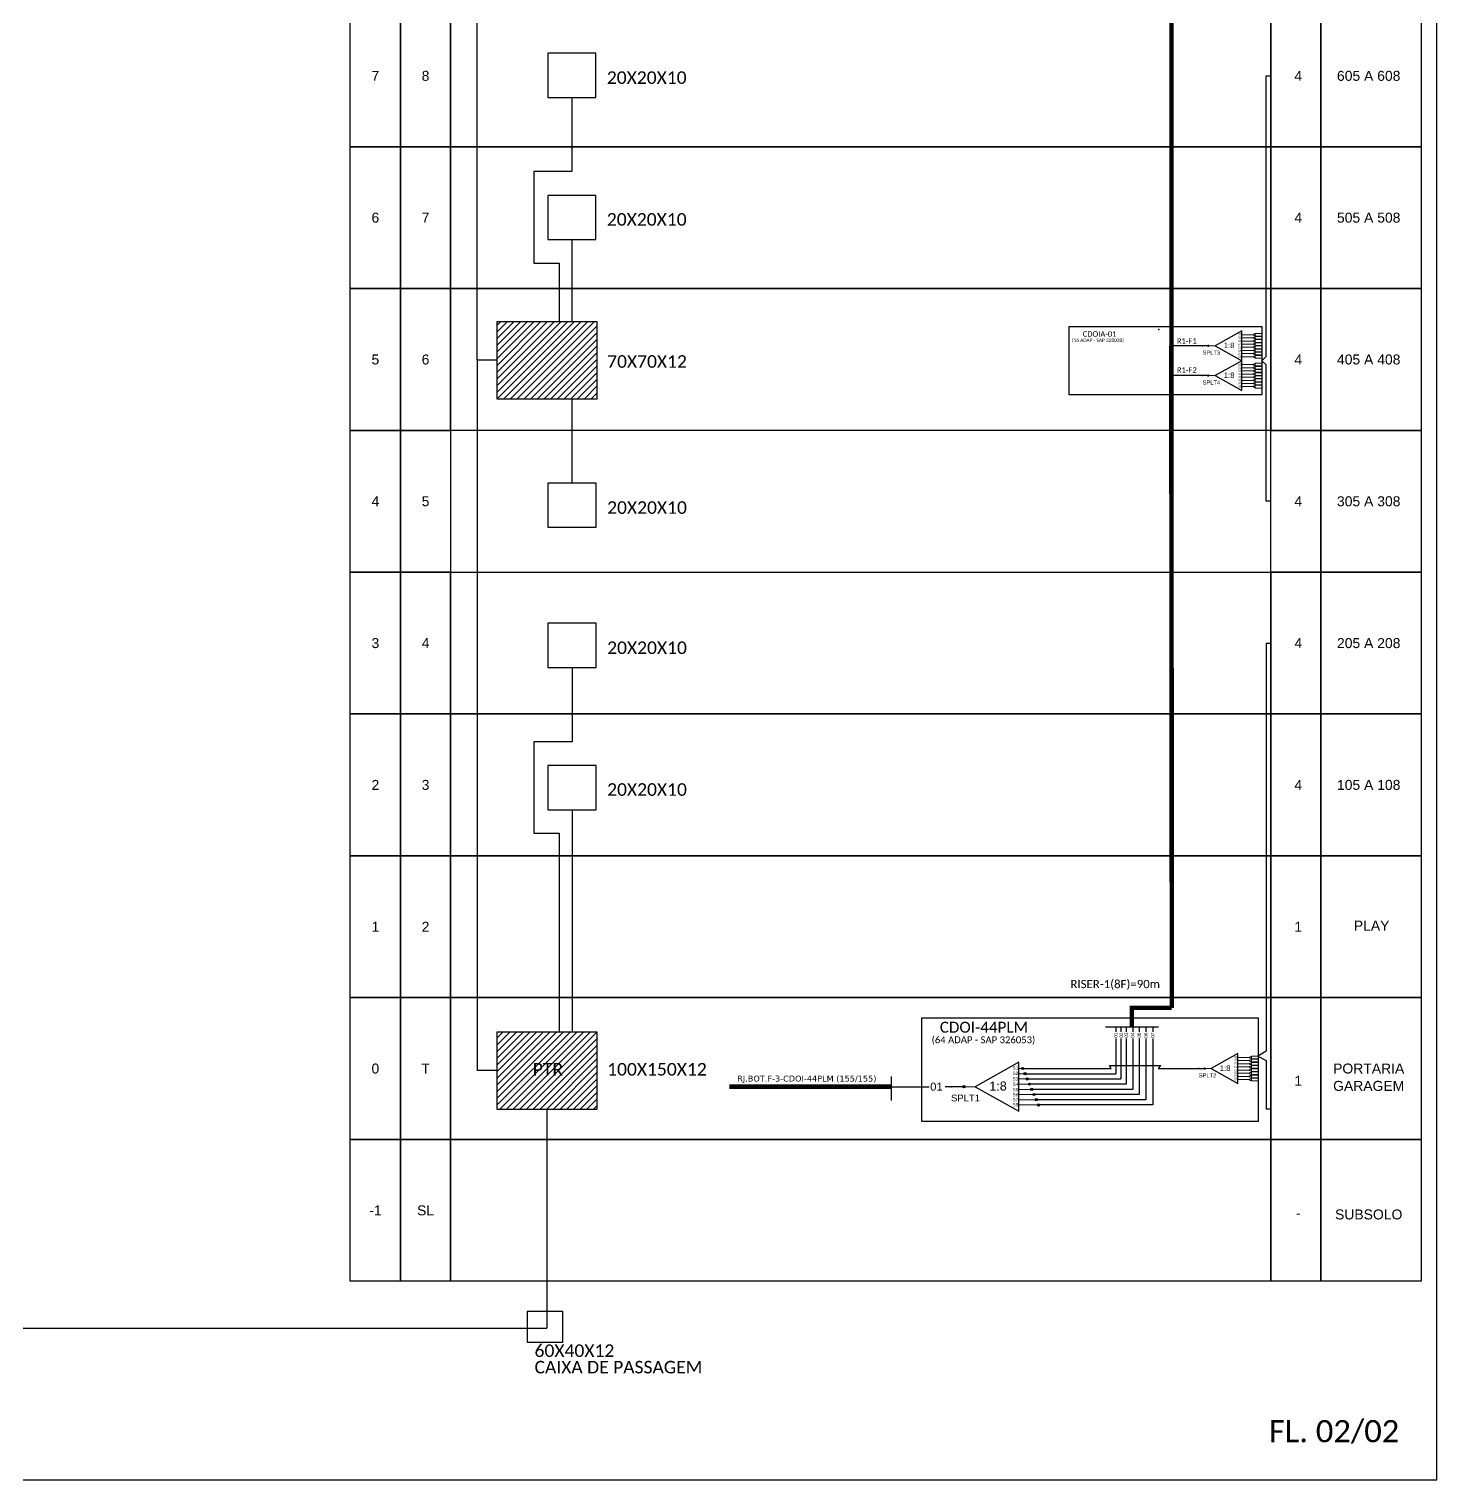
# Model space of a CAD drawing. Header units: inches. Extents: x 1895 to 3364, y -32 to 807.
# Drawn here: x 3067.3 to 3364.3, y -31.9 to 274.2 of the extents above; entities that cross this region are included whole.
import ezdxf
from ezdxf.enums import TextEntityAlignment as Align

# ---------------------------------------------------------------- set-up
doc = ezdxf.new("R2010")
doc.units = ezdxf.units.IN
doc.header["$MEASUREMENT"] = 0
doc.layers.add('CD a instalar', color=1, linetype='Continuous')
doc.styles.add('ARIAL', font='arial.ttf')
doc.styles.add('WMF-Calibri0', font='calibri.ttf')

# ---------------------------------------------------------------- blocks, each defined once
blk = doc.blocks.new('SPLT_1-8_DIV_DIR')
h = blk.add_hatch(color=3)
h.dxf.hatch_style = 1
edge = h.paths.add_edge_path()
edge.add_arc((12.77, 4.04), 0.242, 0, 360)
h = blk.add_hatch(color=3)
h.dxf.hatch_style = 1
edge = h.paths.add_edge_path()
edge.add_arc((13.27, 2.88), 0.242, 0, 360)
h = blk.add_hatch(color=3)
h.dxf.hatch_style = 1
edge = h.paths.add_edge_path()
edge.add_arc((13.77, 1.73), 0.242, 0, 360)
h = blk.add_hatch(color=3)
h.dxf.hatch_style = 1
edge = h.paths.add_edge_path()
edge.add_arc((14.27, 0.58), 0.242, 0, 360)
h = blk.add_hatch(color=3)
h.dxf.hatch_style = 1
edge = h.paths.add_edge_path()
edge.add_arc((14.77, -0.58), 0.242, 0, 360)
h = blk.add_hatch(color=3)
h.dxf.hatch_style = 1
edge = h.paths.add_edge_path()
edge.add_arc((15.27, -1.73), 0.242, 0, 360)
h = blk.add_hatch(color=3)
h.dxf.hatch_style = 1
edge = h.paths.add_edge_path()
edge.add_arc((15.77, -2.88), 0.242, 0, 360)
h = blk.add_hatch(color=3)
h.dxf.hatch_style = 1
edge = h.paths.add_edge_path()
edge.add_arc((16.27, -4.04), 0.242, 0, 360)
at = {"color": 1}
blk.add_lwpolyline([(11.89, 5.45), (2.22, 0), (11.89, -5.45), (11.89, 5.45)], dxfattribs=at)
at = {"color": 7, "lineweight": 0}
for points in [[(12.77, 4.04), (11.89, 4.04)], [(11.89, 2.88), (13.27, 2.88)], [(11.89, 1.73), (13.77, 1.73)], [(11.89, 0.58), (14.27, 0.58)], [(11.89, -0.58), (14.77, -0.58)], [(11.89, -1.73), (15.27, -1.73)], [(11.89, -2.88), (15.77, -2.88)], [(11.89, -4.04), (16.27, -4.04)]]:
    blk.add_lwpolyline(points, dxfattribs=at)
at = {"color": 1, "lineweight": 0}
blk.add_lwpolyline([(2.22, 0), (0, 0)], dxfattribs=at)
at = {"color": 3}
for centre in [(12.77, 4.04), (13.27, 2.88), (13.77, 1.73), (14.27, 0.58), (14.77, -0.58), (15.27, -1.73), (15.77, -2.88), (16.27, -4.04)]:
    blk.add_circle(centre, 0.242, dxfattribs=at)
at = {"color": 1, "style": 'ARIAL'}
for s, height, p in [('S1', 0.75, (10.52, 3.77)), ('S2', 0.75, (10.52, 2.58)), ('1:8', 2, (5.35, -0.85)), ('S3', 0.75, (10.52, 1.37)), ('S4', 0.75, (10.52, 0.19)), ('S5', 0.75, (10.52, -1.02)), ('S6', 0.75, (10.52, -2.14)), ('S7', 0.75, (10.52, -3.24)), ('S8', 0.75, (10.52, -4.36))]:
    blk.add_text(s, height=height, dxfattribs=at).set_placement(p)
blk = doc.blocks.new('SPLITTER_')
blk.add_point((0, 0))
at = {"style": 'ARIAL', "flags": 4}
blk.add_attdef('SPLT', (0, -3.26), '', height=1.5, dxfattribs=at)
blk = doc.blocks.new('SPLT_1-8_SC-APC')
at = {"color": 1}
blk.add_lwpolyline([(-7.37, -2.1), (-17.04, -7.55), (-7.37, -13), (-7.37, -2.1)], dxfattribs=at)
at = {"color": 3, "lineweight": 0}
for points in [[(-2.99, -3.51), (-7.37, -3.51)], [(-7.37, -4.66), (-2.99, -4.66)], [(-2.41, -3.02), (-2.41, -4)], [(-2.41, -3.02), (0, -3.02)], [(-2.41, -4), (0, -4)], [(-2.41, -4.17), (-2.41, -5.16)], [(-2.41, -4.17), (0, -4.17)], [(-2.41, -5.16), (0, -5.16)], [(-7.37, -5.82), (-2.99, -5.82)], [(-7.37, -6.97), (-2.99, -6.97)], [(-7.37, -8.12), (-2.99, -8.12)], [(-7.37, -9.28), (-2.99, -9.28)], [(-7.37, -10.43), (-2.99, -10.43)], [(-2.41, -5.32), (-2.41, -6.31)], [(-2.41, -5.32), (0, -5.32)], [(-2.41, -6.31), (0, -6.31)], [(-2.41, -6.48), (-2.41, -7.46)], [(-2.41, -6.48), (0, -6.48)], [(-2.41, -7.46), (0, -7.46)], [(-2.41, -7.63), (-2.41, -8.62)], [(-2.41, -7.63), (0, -7.63)], [(-2.41, -8.62), (0, -8.62)], [(-2.41, -8.78), (-2.41, -9.77)], [(-2.41, -8.78), (0, -8.78)], [(-2.41, -9.77), (0, -9.77)], [(-2.41, -9.94), (-2.41, -10.92)], [(-2.41, -9.94), (0, -9.94)], [(-7.37, -11.58), (-2.99, -11.58)], [(-2.41, -10.92), (0, -10.92)], [(-2.41, -11.09), (-2.41, -12.08)], [(-2.41, -11.09), (0, -11.09)], [(-2.41, -12.08), (0, -12.08)]]:
    blk.add_lwpolyline(points, dxfattribs=at)
for points in [[(-2.99, -3.22), (-2.41, -3.22), (-2.41, -3.8), (-2.99, -3.8)], [(-2.99, -4.38), (-2.41, -4.38), (-2.41, -4.95), (-2.99, -4.95)], [(-2.99, -5.53), (-2.41, -5.53), (-2.41, -6.1), (-2.99, -6.1)], [(-2.99, -6.68), (-2.41, -6.68), (-2.41, -7.26), (-2.99, -7.26)], [(-2.99, -7.84), (-2.41, -7.84), (-2.41, -8.41), (-2.99, -8.41)], [(-2.99, -8.99), (-2.41, -8.99), (-2.41, -9.56), (-2.99, -9.56)], [(-2.99, -10.14), (-2.41, -10.14), (-2.41, -10.72), (-2.99, -10.72)], [(-2.99, -11.3), (-2.41, -11.3), (-2.41, -11.87), (-2.99, -11.87)]]:
    blk.add_lwpolyline(points, close=True, dxfattribs=at)
at = {"color": 1, "lineweight": 0}
blk.add_lwpolyline([(-17.04, -7.55), (-19.26, -7.55)], dxfattribs=at)
at = {"color": 1, "style": 'ARIAL'}
for s, height, p in [('S1', 0.75, (-8.74, -3.78)), ('S2', 0.75, (-8.74, -4.97)), ('1:8', 2, (-13.91, -8.4)), ('S3', 0.75, (-8.74, -6.18)), ('S4', 0.75, (-8.74, -7.36)), ('S5', 0.75, (-8.74, -8.57)), ('S6', 0.75, (-8.74, -9.69)), ('S7', 0.75, (-8.74, -10.78)), ('S8', 0.75, (-8.74, -11.9))]:
    blk.add_text(s, height=height, dxfattribs=at).set_placement(p)
blk = doc.blocks.new('A$C415C251F')
at = {"color": 3}
blk.add_point((0, 0), dxfattribs=at)
blk = doc.blocks.new('LEG_CDOIA8_C-SPLT_DIR')
at = {"color": 3}
blk.add_blockref('A$C415C251F', (0, 0), dxfattribs=at)
at = {"color": 1, "style": 'WMF-Calibri0', "flags": 4}
blk.add_attdef('CDO', (-26.84, -2.61), '', height=2, dxfattribs=at)
blk.add_attdef('MODELO', text='', height=1.5, dxfattribs=at).set_placement((-22.23, -4.54), align=Align.CENTER)
at = {"style": 'ARIAL', "flags": 4}
blk.add_attdef('SPLITAGEM', text='', height=1.5, dxfattribs=at).set_placement((-18.36, -12.59), align=Align.CENTER)

msp = doc.modelspace()

# ---------------------------------------------------------------- hatches: boundary and pattern name
h = msp.add_hatch()
h.set_pattern_fill('ANSI31', color=1, scale=8, style=0)
h.set_pattern_definition([(45, (221.5145, -69.7876), (-0.70710678, 0.70710678), [])])
h.paths.add_polyline_path([(3165.94, 212.44), (3165.94, 196.21), (3187.11, 196.21), (3187.11, 212.44)])
h = msp.add_hatch(color=3)
h.dxf.hatch_style = 1
edge = h.paths.add_edge_path()
edge.add_arc((3316.07, 207.39), 0.148, 0, 360)
h = msp.add_hatch(color=3)
h.dxf.hatch_style = 1
edge = h.paths.add_edge_path()
edge.add_arc((3316.07, 207.39), 0.148, 0, 360)
h = msp.add_hatch(color=3)
h.dxf.hatch_style = 1
edge = h.paths.add_edge_path()
edge.add_arc((3316.07, 201.09), 0.148, 0, 360)
h = msp.add_hatch(color=3)
h.dxf.hatch_style = 1
edge = h.paths.add_edge_path()
edge.add_arc((3316.07, 201.09), 0.148, 0, 360)
h = msp.add_hatch()
h.set_pattern_fill('ANSI31', color=1, scale=8, style=0)
h.set_pattern_definition([(45, (221.5145, 49.9123), (-0.70710678, 0.70710678), [])])
h.paths.add_polyline_path([(3165.94, 62.57), (3165.94, 46.34), (3187.11, 46.34), (3187.11, 62.57)])
h.paths.add_polyline_path([(3172.87, 52.73), (3180.64, 52.73), (3180.64, 56.7), (3172.87, 56.7)], flags=24)
h = msp.add_hatch(color=3)
h.dxf.hatch_style = 1
edge = h.paths.add_edge_path()
edge.add_arc((3315.24, 54.88), 0.148, 0, 360)
h = msp.add_hatch(color=3)
h.dxf.hatch_style = 1
edge = h.paths.add_edge_path()
edge.add_arc((3315.24, 54.88), 0.148, 0, 360)
h = msp.add_hatch(color=3)
h.dxf.hatch_style = 1
edge = h.paths.add_edge_path()
edge.add_arc((3264.49, 51.04), 0.244, 0, 360)

# ---------------------------------------------------------------- linework, layer by layer
at = {"color": 1}
msp.add_line((3249.17, 53.18), (3249.17, 48.11), dxfattribs=at)
msp.add_lwpolyline([(2770.27, 806.63), (2770.27, -31.94), (3364.27, -31.94), (3364.27, 806.63), (2770.27, 806.63)])
at = {"color": 5, "const_width": 0.914}
for points in [[(3308.21, 446.79), (3308.33, 67.66)], [(3308.33, 67.66), (3308.21, 207.39)], [(3299.92, 63.67), (3299.92, 67.66), (3308.33, 67.66)]]:
    msp.add_lwpolyline(points, dxfattribs=at)
at = {"color": 3}
for points in [[(3161.81, 204.32), (3161.81, 324.02)], [(3328.24, 174.58), (3328.24, 203.37), (3327.34, 204.24), (3328.24, 205.11), (3328.24, 205.11), (3328.24, 264.35), (3329.2, 264.35)], [(3181.78, 259.81), (3181.78, 244.15), (3173.73, 244.15), (3173.73, 224.83), (3179.07, 224.83), (3179.07, 212.44)], [(3181.78, 229.78), (3181.78, 212.44)], [(3165.94, 204.32), (3161.81, 204.32), (3161.81, 54.46)], [(3181.83, 178.42), (3181.83, 196.21)], [(3329.2, 174.58), (3328.24, 174.58)], [(3328.24, 144.65), (3328.24, 58.54)], [(3328.24, 144.65), (3329.2, 144.65)], [(3181.83, 139.51), (3181.83, 123.85), (3173.79, 123.85), (3173.79, 104.53), (3179.13, 104.53), (3179.13, 62.57)], [(3181.83, 109.48), (3181.83, 62.57)], [(3328.24, 58.54), (3326.51, 57.5), (3328.24, 56.54)], [(3295.54, 54.88), (3295.18, 55.49), (3305.99, 55.49), (3305.47, 54.88)], [(3328.24, 56.54), (3328.24, 46.34)], [(3165.94, 54.46), (3161.81, 54.46)], [(3276.88, 54.88), (3295.54, 54.88)], [(3305.47, 54.88), (3315.24, 54.88)], [(3249.17, 51.04), (3257.15, 51.04)], [(3264.24, 51.04), (3260.56, 51.04)], [(3176.53, 46.34), (3176.53, 0.12)], [(3329.2, 46.34), (3328.24, 46.34)], [(2854.82, 0.12), (3176.53, 0.12)]]:
    msp.add_lwpolyline(points, dxfattribs=at)
at = {"color": 0}
for points in [[(3135.05, 279.31), (3145.63, 279.31), (3145.63, 249.39), (3135.05, 249.39)], [(3145.63, 279.31), (3156.21, 279.31), (3156.21, 249.39), (3145.63, 249.39)], [(3156.21, 279.31), (3329.2, 279.31), (3329.2, 249.39), (3156.21, 249.39)], [(3329.2, 279.31), (3339.77, 279.31), (3339.77, 249.39), (3329.2, 249.39)], [(3339.77, 279.31), (3360.93, 279.31), (3360.93, 249.39), (3339.77, 249.39)], [(3135.05, 249.39), (3145.63, 249.39), (3145.63, 219.46), (3135.05, 219.46)], [(3145.63, 249.39), (3156.21, 249.39), (3156.21, 219.46), (3145.63, 219.46)], [(3156.21, 249.39), (3329.2, 249.39), (3329.2, 219.46), (3156.21, 219.46)], [(3329.2, 249.39), (3339.77, 249.39), (3339.77, 219.46), (3329.2, 219.46)], [(3339.77, 249.39), (3360.93, 249.39), (3360.93, 219.46), (3339.77, 219.46)], [(3135.05, 219.46), (3145.63, 219.46), (3145.63, 189.54), (3135.05, 189.54)], [(3145.63, 219.46), (3156.21, 219.46), (3156.21, 189.54), (3145.63, 189.54)], [(3156.21, 219.46), (3329.2, 219.46), (3329.2, 189.54), (3156.21, 189.54)], [(3329.2, 219.46), (3339.77, 219.46), (3339.77, 189.54), (3329.2, 189.54)], [(3339.77, 219.46), (3360.93, 219.46), (3360.93, 189.54), (3339.77, 189.54)], [(3135.05, 189.54), (3145.63, 189.54), (3145.63, 159.61), (3135.05, 159.61)], [(3145.63, 189.54), (3156.21, 189.54), (3156.21, 159.61), (3145.63, 159.61)], [(3329.2, 189.54), (3339.77, 189.54), (3339.77, 159.61), (3329.2, 159.61)], [(3339.77, 189.54), (3360.93, 189.54), (3360.93, 159.61), (3339.77, 159.61)], [(3135.05, 159.61), (3145.63, 159.61), (3145.63, 129.69), (3135.05, 129.69)], [(3145.63, 159.61), (3156.21, 159.61), (3156.21, 129.69), (3145.63, 129.69)], [(3156.21, 159.61), (3329.2, 159.61), (3329.2, 129.69), (3156.21, 129.69)], [(3329.2, 159.61), (3339.77, 159.61), (3339.77, 129.69), (3329.2, 129.69)], [(3339.77, 159.61), (3360.93, 159.61), (3360.93, 129.69), (3339.77, 129.69)], [(3135.05, 129.69), (3145.63, 129.69), (3145.63, 99.76), (3135.05, 99.76)], [(3145.63, 129.69), (3156.21, 129.69), (3156.21, 99.76), (3145.63, 99.76)], [(3156.21, 129.69), (3329.2, 129.69), (3329.2, 99.76), (3156.21, 99.76)], [(3329.2, 129.69), (3339.77, 129.69), (3339.77, 99.76), (3329.2, 99.76)], [(3339.77, 129.69), (3360.93, 129.69), (3360.93, 99.76), (3339.77, 99.76)], [(3135.05, 99.76), (3145.63, 99.76), (3145.63, 69.84), (3135.05, 69.84)], [(3145.63, 99.76), (3156.21, 99.76), (3156.21, 69.84), (3145.63, 69.84)], [(3156.21, 99.76), (3329.2, 99.76), (3329.2, 69.84), (3156.21, 69.84)], [(3329.2, 99.76), (3339.77, 99.76), (3339.77, 69.84), (3329.2, 69.84)], [(3339.77, 99.76), (3360.93, 99.76), (3360.93, 69.84), (3339.77, 69.84)], [(3135.05, 69.84), (3145.63, 69.84), (3145.63, 39.91), (3135.05, 39.91)], [(3145.63, 69.84), (3156.21, 69.84), (3156.21, 39.91), (3145.63, 39.91)], [(3156.21, 69.84), (3329.2, 69.84), (3329.2, 39.91), (3156.21, 39.91)], [(3329.2, 69.84), (3339.77, 69.84), (3339.77, 39.91), (3329.2, 39.91)], [(3339.77, 69.84), (3360.93, 69.84), (3360.93, 39.91), (3339.77, 39.91)], [(3135.05, 39.91), (3145.63, 39.91), (3145.63, 9.99), (3135.05, 9.99)], [(3145.63, 39.91), (3156.21, 39.91), (3156.21, 9.99), (3145.63, 9.99)], [(3156.21, 39.91), (3329.2, 39.91), (3329.2, 9.99), (3156.21, 9.99)], [(3329.2, 39.91), (3339.77, 39.91), (3339.77, 9.99), (3329.2, 9.99)], [(3339.77, 39.91), (3360.93, 39.91), (3360.93, 9.99), (3339.77, 9.99)]]:
    msp.add_lwpolyline(points, close=True, dxfattribs=at)
for points in [[(3186.87, 269.14), (3176.68, 269.14), (3176.68, 259.81), (3186.87, 259.81)], [(3186.87, 239.11), (3176.68, 239.11), (3176.68, 229.78), (3186.87, 229.78)], [(3187.11, 212.44), (3165.94, 212.44), (3165.94, 196.21), (3187.11, 196.21)], [(3186.93, 178.42), (3176.74, 178.42), (3176.74, 169.09), (3186.93, 169.09)], [(3186.93, 148.84), (3176.74, 148.84), (3176.74, 139.51), (3186.93, 139.51)], [(3186.93, 118.81), (3176.74, 118.81), (3176.74, 109.48), (3186.93, 109.48)], [(3179.91, 3.62), (3172.32, 3.62), (3172.32, -2.86), (3179.91, -2.86)]]:
    msp.add_lwpolyline(points, close=True)
at = {"color": 1}
for points in [[(3286.68, 211.44), (3327.34, 211.44), (3327.34, 197.04), (3286.68, 197.04)], [(3255.58, 65.56), (3326.52, 65.56), (3326.52, 43.72), (3255.58, 43.72)], [(3187.11, 62.57), (3165.94, 62.57), (3165.94, 46.34), (3187.11, 46.34)]]:
    msp.add_lwpolyline(points, close=True, dxfattribs=at)
at = {"color": 5}
for points in [[(3315.92, 207.39), (3308.21, 207.39)], [(3315.92, 207.39), (3316.07, 207.39)], [(3315.92, 201.09), (3308.21, 201.09)], [(3294.34, 63.67), (3305.5, 63.67)], [(3296.5, 63.67), (3296.5, 62.63)], [(3297.61, 63.67), (3297.61, 62.63)], [(3298.71, 63.67), (3298.71, 62.6)], [(3300.09, 63.67), (3300.09, 62.6)], [(3301.48, 63.67), (3301.48, 62.6)], [(3302.86, 63.67), (3302.86, 62.6)], [(3304.36, 63.67), (3304.36, 62.6)], [(3298.71, 61.21), (3298.71, 51.59), (3278.31, 51.59)], [(3300.09, 61.21), (3300.09, 50.49), (3278.79, 50.49)], [(3301.48, 61.21), (3301.48, 49.4), (3279.26, 49.4)], [(3302.86, 61.21), (3302.86, 48.3), (3279.74, 48.3)], [(3304.36, 61.21), (3304.36, 47.2), (3280.22, 47.2)], [(3296.5, 61.21), (3296.5, 53.79)], [(3297.61, 61.21), (3297.61, 52.69)], [(3277.36, 53.79), (3296.5, 53.79)], [(3277.84, 52.69), (3297.61, 52.69)], [(3315.09, 54.88), (3315.24, 54.88)]]:
    msp.add_lwpolyline(points, dxfattribs=at)
at = {"color": 1, "const_width": 0.952}
msp.add_lwpolyline([(3249.17, 51.04), (3215.03, 51.04), (3215.03, 51.04), (3215.03, 51.04)], dxfattribs=at)
at = {"color": 3}
for centre, radius in [((3316.07, 207.39), 0.148), ((3316.07, 207.39), 0.148), ((3316.07, 201.09), 0.148), ((3316.07, 201.09), 0.148), ((3315.24, 54.88), 0.148), ((3315.24, 54.88), 0.148), ((3264.49, 51.04), 0.244)]:
    msp.add_circle(centre, radius, dxfattribs=at)

# ---------------------------------------------------------------- block references
at = {"color": 1}
ref = msp.add_blockref('LEG_CDOIA8_C-SPLT_DIR', (3305.58, 210.81), dxfattribs=dict(at, xscale=0.5775999999998022, yscale=0.5775999999998022, zscale=0.5775999999994746))
ref.add_attrib('CDO', 'CDOIA-01', (3289.55, 209.3), dxfattribs={"color": 1, "height": 1.155, "style": 'WMF-Calibri0'})
ref.add_attrib('MODELO', '(16 ADAP - SAP 328028)', dxfattribs={"color": 1, "height": 0.722, "style": 'WMF-Calibri0'}).set_placement((3292.74, 208.19), align=Align.CENTER)
at = {"color": 3, "xscale": 0.5775999999998022, "yscale": 0.5775999999998022, "zscale": 0.5775999999994746}
for p in [(3327.34, 211.75), (3327.34, 205.45), (3326.51, 59.24)]:
    msp.add_blockref('SPLT_1-8_SC-APC', p, dxfattribs=at)
ref = msp.add_blockref('SPLITTER_', (3314.84, 207.39), dxfattribs=dict(xscale=0.5775999999998022, yscale=0.5775999999998022, zscale=0.5775999999994746))
ref.add_attrib('SPLT', 'SPLT3', (3314.84, 205.5), dxfattribs={"height": 0.866, "style": 'ARIAL'})
ref = msp.add_blockref('SPLITTER_', (3314.84, 201.09), dxfattribs=dict(xscale=0.5775999999998022, yscale=0.5775999999998022, zscale=0.5775999999994746))
ref.add_attrib('SPLT', 'SPLT4', (3314.84, 199.21), dxfattribs={"height": 0.866, "style": 'ARIAL'})
at = {"xscale": 0.9519164788376657, "yscale": 0.9519164788369378, "zscale": 0.9519164788370864}
msp.add_blockref('SPLT_1-8_DIV_DIR', (3264.73, 51.04), dxfattribs=at)
ref = msp.add_blockref('SPLITTER_', (3314.02, 54.88), dxfattribs=dict(xscale=0.5775999999998022, yscale=0.5775999999998022, zscale=0.5775999999994746))
ref.add_attrib('SPLT', 'SPLT2', (3314.02, 53), dxfattribs={"height": 0.866, "style": 'ARIAL'})
ref = msp.add_blockref('SPLITTER_', (3261.77, 51.04), dxfattribs=dict(xscale=0.9519164788376657, yscale=0.9519164788369378, zscale=0.9519164788370864))
ref.add_attrib('SPLT', 'SPLT1', (3261.77, 47.94), dxfattribs={"height": 1.428, "style": 'ARIAL'})

# ---------------------------------------------------------------- texts
at = {"color": 0, "style": 'ARIAL'}
for s, height, p in [('7', 2.1, (3140.34, 264.35)), ('8', 2.1, (3150.92, 264.35)), ('4', 2.1, (3335.02, 264.35)), ('605 A 608', 2.102, (3349.87, 264.35)), ('6', 2.1, (3140.34, 234.43)), ('7', 2.1, (3150.92, 234.43)), ('4', 2.1, (3335.02, 234.43)), ('505 A 508', 2.102, (3349.87, 234.43)), ('5', 2.1, (3140.34, 204.5)), ('6', 2.1, (3150.92, 204.5)), ('4', 2.1, (3335.02, 204.5)), ('405 A 408', 2.102, (3349.87, 204.5)), ('4', 2.1, (3140.34, 174.58)), ('5', 2.1, (3150.92, 174.58)), ('4', 2.1, (3335.02, 174.58)), ('305 A 308', 2.102, (3349.87, 174.58)), ('3', 2.1, (3140.34, 144.65)), ('4', 2.1, (3150.92, 144.65)), ('4', 2.1, (3335.02, 144.65)), ('205 A 208', 2.102, (3349.87, 144.65)), ('2', 2.1, (3140.34, 114.73)), ('3', 2.1, (3150.92, 114.73)), ('4', 2.1, (3335.02, 114.73)), ('105 A 108', 2.102, (3349.87, 114.73)), ('1', 2.1, (3140.34, 84.8)), ('2', 2.1, (3150.92, 84.8)), ('1', 2.1, (3335.02, 84.8)), ('PLAY', 2.102, (3350.49, 85.03)), ('0', 2.1, (3140.34, 54.88)), ('T', 2.1, (3150.92, 54.88)), ('PORTARIA', 2.102, (3349.87, 54.88)), ('1', 2.1, (3335.02, 52.29)), ('GARAGEM', 2.102, (3349.87, 51.22)), ('-1', 2.102, (3140.34, 24.95)), ('SL', 2.102, (3150.92, 24.95)), ('SUBSOLO', 2.102, (3349.87, 24.09)), ('-', 2.1, (3335.02, 24.39))]:
    msp.add_text(s, height=height, dxfattribs=at).set_placement(p, align=Align.MIDDLE_CENTER)
at = {"color": 0, "style": 'WMF-Calibri0'}
for s, height, p in [('20X20X10', 2.647, (3189.16, 262.65)), ('20X20X10', 2.647, (3189.16, 232.73)), ('70X70X12', 2.647, (3189.22, 202.75)), ('20X20X10', 2.647, (3189.22, 171.93)), ('20X20X10', 2.647, (3189.22, 142.35)), ('20X20X10', 2.647, (3189.22, 112.43)), ('PTR', 2.647, (3173.53, 53.4)), ('100X150X12', 2.647, (3189.22, 53.4)), ('60X40X12', 2.647, (3173.91, -5.98)), ('CAIXA DE PASSAGEM', 2.6469, (3173.91, -9.45))]:
    msp.add_text(s, height=height, dxfattribs=at).set_placement(p)
at = {"color": 5, "style": 'WMF-Calibri0'}
for s, height, p in [('R1-F1', 1.155, (3309.41, 207.83)), ('R1-F2', 1.155, (3309.41, 201.71)), ('RISER-1(8F)=90m', 1.7355, (3286.96, 71.84))]:
    msp.add_text(s, height=height, dxfattribs=at).set_placement(p)
at = {"color": 1, "style": 'WMF-Calibri0'}
msp.add_text('CDOI-44PLM', height=2.31, dxfattribs=at).set_placement((3259.4, 62.44))
msp.add_text('(64 ADAP - SAP 326053)', height=1.444, dxfattribs=at).set_placement((3268.6, 60.22), align=Align.CENTER)
at = {"style": 'ARIAL'}
for s, p in [('01', (3296.5, 61.91)), ('02', (3297.67, 61.91)), ('03', (3298.72, 61.91)), ('04', (3300.05, 61.91)), ('05', (3301.46, 61.91)), ('06', (3302.84, 61.91)), ('07', (3304.33, 61.91))]:
    msp.add_text(s, height=0.716, rotation=90, dxfattribs=at).set_placement(p, align=Align.MIDDLE_CENTER)
at = {"style": 'WMF-Calibri0'}
msp.add_text('FL. 02/02', height=4.68, dxfattribs=at).set_placement((3328.81, -23.98))
at = {"insert": (3258.68, 51.9), "char_height": 1.689, "width": 9.8643, "attachment_point": 2, "style": 'ARIAL'}
msp.add_mtext('01', dxfattribs=at)
at = {"layer": 'CD a instalar', "color": 1, "linetype": 'Continuous', "insert": (3216.65, 53.39), "char_height": 1.2523, "width": 55.7159, "attachment_point": 1}
msp.add_mtext('{\\fVerdana|b0|i0|c0|p34;RJ.BOT.F-3-CDOI-44PLM (155/155)}', dxfattribs=at)

doc.saveas('drawing.dxf')
